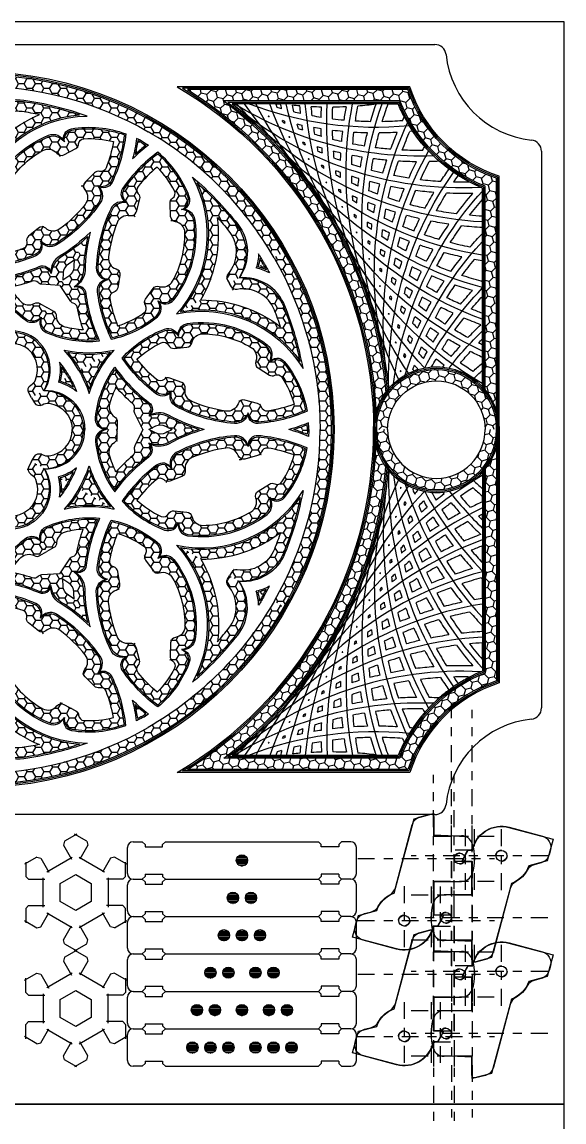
# Model space of a CAD drawing. Header units: inches. Extents: x -248 to 125, y -31 to 166.
# Drawn here: x 107.98 to 113.99, y 43.48 to 55.68 of the extents above; entities that cross this region are included whole.
import ezdxf

# ---------------------------------------------------------------- set-up
doc = ezdxf.new("R2010")
doc.units = ezdxf.units.IN
doc.header["$MEASUREMENT"] = 0
doc.linetypes.add('ACAD_ISO04W100', pattern=[30, 24, -3, 0, -3])
doc.layers.get('Defpoints').update_dxf_attribs({"color": 30})
doc.layers.add('CUT', color=1, linetype='Continuous')
doc.layers.add('ETCH', color=5, linetype='Continuous')
pattern_1 = [(0, (7.61312, -24.82188), (0.09375, 0.05412659), [0.0625, -0.125]), (120, (7.61312, -24.82188), (-0.09375, 0.05412659), [0.0625, -0.125]), (60, (7.61312, -24.82188), (2e-17, 0.10825318), [-0.125, 0.0625])]

# ---------------------------------------------------------------- blocks, each defined once
blk = doc.blocks.new('RoseWindow_Segment2')
h = blk.add_hatch()
h.set_pattern_fill('HONEY', color=256, scale=0.5)
h.paths.add_polyline_path([(0, 3.938, 0.131652), (-1.969, 3.41), (-1.906, 3.302, -0.131652), (0, 3.813)])
h = blk.add_hatch()
h.set_pattern_fill('HONEY', color=5, scale=0.5)
h.set_pattern_definition(pattern_1)
h.paths.add_polyline_path([(0, 3.672, 0.004997), (-0.073, 3.671, -0.037815), (0, 3.608)])
h = blk.add_hatch()
h.set_pattern_fill('HONEY', color=256, scale=0.5)
h.paths.add_polyline_path([(-0.7, 3.493, -0.013776), (-0.506, 3.526, -0.388017), (-0.088, 3.242), (0, 3.242), (0, 3.367, 0.304021), (-0.522, 3.635, 0.043611), (-1.144, 3.489, -0.294741), (0, 2.614), (0, 2.875, 0.166909)])
h = blk.add_hatch()
h.set_pattern_fill('HONEY', color=256, scale=0.5)
h.paths.add_polyline_path([(-1.057, 3.321, 0.127072), (-1.641, 3.27, 0.082841), (-1.49, 2.748, 0.384462), (-1.345, 2.704, 0.310786), (-1.36, 2.522, 0.10182), (-0.879, 2.061, 0.331316), (-0.71, 2.09, 0.361786), (-0.651, 1.942, 0.081475), (-0.132, 1.813, 0.118788), (-0.095, 2.361, 0.356111), (-0.229, 2.458, 0.356111), (-0.166, 2.611, 0.200367), (-0.805, 3.249, 0.326433), (-0.975, 3.191, 0.387869)])
h.paths.add_polyline_path([(-1.14, 3.138), (-0.919, 3.02), (-0.906, 3.044, -0.41857), (-0.735, 3.095, -0.132946), (-0.337, 2.708, -0.445822), (-0.392, 2.531), (-0.398, 2.528), (-0.294, 2.301), (-0.28, 2.307, -0.519094), (-0.191, 2.256, -0.076736), (-0.213, 1.932, -0.051117), (-0.519, 2.007, -0.521796), (-0.546, 2.106), (-0.541, 2.112), (-0.733, 2.272), (-0.755, 2.246, -0.398993), (-0.926, 2.226, -0.06358), (-1.206, 2.498, -0.381687), (-1.197, 2.665), (-1.163, 2.699), (-1.34, 2.876, -0.511364), (-1.438, 2.901, -0.04923), (-1.519, 3.193, -0.077516), (-1.193, 3.226, -0.527973)], flags=16)
h = blk.add_hatch()
h.set_pattern_fill('HONEY', color=256, scale=0.5)
h.paths.add_polyline_path([(-1.79, 3.205, 0.011181), (-1.836, 3.18), (-1.761, 3.05, -0.021815)])
h = blk.add_hatch()
h.set_pattern_fill('HONEY', color=256, scale=0.5)
h.set_pattern_definition(pattern_1)
h.paths.add_polyline_path([(-0.703, 1.794, 0.403243), (-0.827, 1.73, 0.213172), (-0.935, 1.912, -0.052235), (-1.235, 2.139), (-1.085, 1.879, 0.010007), (-1.02, 1.836, -0.240281), (-0.962, 1.739), (-0.957, 1.657), (-0.923, 1.599), (-0.695, 1.614, -0.375257), (-0.619, 1.645, 0.034304), (-0.365, 1.577, -0.047832), (-0.493, 1.42, -0.412719), (-0.669, 1.418), (-0.781, 1.353), (-0.719, 1.245, 0.356111), (-0.555, 1.221, 0.123734), (-0.192, 1.662, -0.073431)])
h = blk.add_hatch()
h.set_pattern_fill('HONEY', color=256, scale=0.5)
h.paths.add_polyline_path([(0, 1.716, -0.089688), (-0.236, 1.307, -0.044754), (0, 1.328)])
h = blk.add_hatch()
h.set_pattern_fill('HONEY', color=256, scale=0.5)
h.paths.add_polyline_path([(0, 1.172, 0.028067), (-0.131, 1.165, -0.072161), (0, 1.072)])
h = blk.add_hatch()
h.set_pattern_fill('HONEY', color=256, scale=0.5)
h.paths.add_polyline_path([(-0.594, 1.028), (-0.531, 0.92, -0.378352), (-0.15, 0.843, -0.163322), (-0.125, 0.768), (-0.125, 0.706), (0, 0.706), (0, 0.868, 0.39948)])
for points in [[(0, 3.688, 0.008295), (-0.122, 3.685, -0.063398), (0, 3.586)], [(0, 3.672, 0.004997), (-0.073, 3.671, -0.037815), (0, 3.608, -0.037815)], [(0, 2.565, 0.321279), (-1.227, 3.477, -0.049192), (-0.524, 3.65, -0.330437), (0, 3.367)], [(0, 2.614, 0.294741), (-1.144, 3.489, -0.043611), (-0.522, 3.635, -0.304021), (0, 3.367)], [(-0.975, 3.191, 0.485345), (-1.054, 3.336, 0.129731), (-1.658, 3.28, 0.084713), (-1.504, 2.741, 0.482815), (-1.345, 2.704)], [(-0.975, 3.191, 0.387869), (-1.057, 3.321, 0.127072), (-1.641, 3.27, 0.082841), (-1.49, 2.748, 0.384462), (-1.345, 2.704, 0.482815)], [(-1.844, 3.193, -0.015837), (-1.777, 3.229, 0.03242), (-1.733, 3.001)], [(-1.836, 3.18, -0.011181), (-1.79, 3.205, 0.021815), (-1.761, 3.05, 0.021815)], [(-0.229, 2.458, 0.44711), (-0.152, 2.617, 0.200367), (-0.799, 3.264, 0.410572), (-0.975, 3.191)], [(-0.229, 2.458, 0.356111), (-0.166, 2.611, 0.200367), (-0.805, 3.249, 0.326433), (-0.975, 3.191, 0.410572)], [(-1.345, 2.704, 0.393664), (-1.373, 2.513, 0.10182), (-0.888, 2.048, 0.41894), (-0.71, 2.09)], [(-1.345, 2.704, 0.310786), (-1.36, 2.522, 0.10182), (-0.879, 2.061, 0.331316), (-0.71, 2.09, 0.41894)], [(-0.71, 2.09, 0.45582), (-0.657, 1.927, 0.083347), (-0.121, 1.797, 0.121441), (-0.079, 2.364, 0.44711), (-0.229, 2.458)], [(-0.71, 2.09, 0.361786), (-0.651, 1.942, 0.081475), (-0.132, 1.813, 0.118788), (-0.095, 2.361, 0.356111), (-0.229, 2.458, 0.44711)], [(-1.264, 2.188, 0.059805), (-0.927, 1.926, -0.285347), (-0.827, 1.73)], [(-1.235, 2.139, 0.052235), (-0.935, 1.912, -0.213172), (-0.827, 1.73)], [(-0.719, 1.245, 0.44711), (-0.546, 1.209, 0.128464), (-0.168, 1.675, -0.076499), (-0.697, 1.808, 0.509774), (-0.827, 1.73)], [(-0.719, 1.245, 0.356111), (-0.555, 1.221, 0.123734), (-0.192, 1.662, -0.073431), (-0.703, 1.794, 0.403243), (-0.827, 1.73, 0.509774)], [(0, 1.312, 0.053489), (-0.278, 1.283, 0.107286), (0, 1.765)], [(0, 1.328, 0.044754), (-0.236, 1.307, 0.089688), (0, 1.716, 0.089688)], [(0, 1.187, 0.039682), (-0.188, 1.173, -0.104136), (0, 1.05)], [(0, 1.172, 0.028067), (-0.131, 1.165, -0.072161), (0, 1.072, -0.072161)]]:
    blk.add_lwpolyline(points, format="xyb")
for centre, radius, start, end in [((0, 0), 3.813, 90, 120), ((-0.384, 0.666), 0.434, 27.6977, 120), ((-0.381, 0.636), 0.446, 31.3057, 118.4086)]:
    blk.add_arc(centre, radius, start, end)
at = {"layer": 'CUT'}
for points in [[(0, 2.875, 0.166909), (-0.7, 3.493, -0.013776), (-0.506, 3.526, -0.355365), (-0.1, 3.283, 0.315695), (-0.042, 3.242), (0, 3.242)], [(-1.085, 1.879, 0.010007), (-1.02, 1.836, -0.240281), (-0.962, 1.739), (-0.957, 1.657)], [(-0.923, 1.599), (-0.723, 1.612, 0.181639), (-0.683, 1.63, -0.285832), (-0.619, 1.645, 0.034304), (-0.365, 1.577, -0.047832), (-0.493, 1.42, -0.337069), (-0.642, 1.398, 0.26348), (-0.704, 1.398), (-0.781, 1.353)], [(0, 0.706), (-0.063, 0.706, -0.412101), (-0.125, 0.769, 0.16147), (-0.15, 0.843, 0.378352), (-0.531, 0.92)]]:
    blk.add_lwpolyline(points, format="xyb", dxfattribs=at)
blk.add_lwpolyline([(-0.316, 2.349), (-0.375, 2.479, -0.327715), (-0.361, 2.551, 0.357523), (-0.337, 2.708, 0.132946), (-0.735, 3.095, 0.364385), (-0.893, 3.064, -0.360185), (-0.971, 3.048), (-1.101, 3.117, -0.257799), (-1.134, 3.168, 0.378291), (-1.193, 3.226, 0.077516), (-1.519, 3.193, 0.04923), (-1.438, 2.901, 0.366846), (-1.367, 2.863, -0.253118), (-1.31, 2.846), (-1.206, 2.742, -0.391925), (-1.203, 2.658, 0.359878), (-1.206, 2.498, 0.06358), (-0.926, 2.226, 0.355692), (-0.768, 2.232, -0.370475), (-0.687, 2.233), (-0.579, 2.144, -0.286021), (-0.558, 2.081, 0.384205), (-0.519, 2.007, 0.051117), (-0.213, 1.932, 0.076736), (-0.191, 2.256, 0.402153), (-0.256, 2.313, -0.305236)], format="xyb", close=True, dxfattribs=at)
blk = doc.blocks.new('Screen_SideRework')
h = blk.add_hatch()
h.set_pattern_fill('HONEY', color=256, scale=0.5, angle=15)
h.set_pattern_definition([(15, (-23.708393, 19.61199), (0.076546554, 0.076546554), [0.0625, -0.125]), (135, (-23.708393, 19.61199), (-0.10456454, 0.02801798), [0.0625, -0.125]), (75, (-23.708393, 19.61199), (-0.02801798, 0.10456454), [-0.125, 0.0625])])
h.paths.add_polyline_path([(2.763, 3.77), (0.317, 3.77, -0.234253), (-0.666, 2.787), (-0.666, 0.206, -0.095804), (-0.541, 0.44), (-0.541, 2.7, 0.206138), (0.404, 3.645), (2.36, 3.645, 0.211645), (0.56, 0.416, -0.089906), (0.67, 0.192, -0.247846)])
h = blk.add_hatch()
h.set_pattern_fill('HONEY', color=256, scale=0.5, angle=15)
h.paths.add_polyline_path([(0.541, 0), (0.666, 0, 1), (-0.666, 0), (-0.541, 0, -1)])
for points in [[(-0.697, 0), (-0.697, 2.81, 0.241965), (0.294, 3.801), (2.875, 3.801, 0.266175), (0.697, 0, 1)], [(-0.682, 0), (-0.682, 2.798, 0.238072), (0.305, 3.786), (2.819, 3.786, 0.262732), (0.682, 0, 1)], [(-0.666, 0), (-0.666, 2.787, 0.234253), (0.317, 3.77), (2.763, 3.77, 0.259389), (0.666, 0, 1)]]:
    blk.add_lwpolyline(points, format="xyb", close=True)
for points in [[(-0.541, 0.389), (-0.541, 2.7, 0.206138), (0.404, 3.645), (2.36, 3.645, 0.214434), (0.556, 0.367, 0.214434)], [(-0.526, 0.409), (-0.526, 2.689, 0.202897), (0.414, 3.629), (2.313, 3.629, 0.21069), (0.542, 0.387, 0.21069)], [(-0.51, 0.429), (-0.51, 2.679, 0.199711), (0.425, 3.614), (2.268, 3.614, 0.207093), (0.528, 0.406, 0.207093)]]:
    blk.add_lwpolyline(points, format="xyb")
at = {"layer": 'CUT'}
blk.add_arc((0, 0), 0.541, 0, 180, dxfattribs=at)
blk = doc.blocks.new('Rework_Cutouts')
for p, q in [((0.535, 3.614), (0.425, 3.614)), ((1.782, 3.614), (1.736, 3.614)), ((-0.51, 2.55), (-0.51, 2.366)), ((-0.51, 2.24), (-0.51, 2.175)), ((-0.51, 1.872), (-0.51, 1.657)), ((-0.51, 1.477), (-0.51, 1.29)), ((-0.51, 1.005), (-0.51, 0.939)), ((-0.51, 0.801), (-0.51, 0.737))]:
    blk.add_line(p, q)
for centre, radius, start, end in [((-1.166, 4.27), 1.721, 332.2157, 337.588), ((-3.111, 2.302), 3.875, 16.6951, 19.7912), ((-3.111, 2.302), 4, 16.1561, 19.0502), ((1.179, 7.575), 4, 262.6889, 265.583), ((-2.935, 2.857), 3.875, 8.3694, 10.8543), ((1.179, 7.575), 4, 267.4293, 269.5842), ((-2.935, 2.857), 4, 8.2419, 10.3968), ((-2.721, 3.399), 3.875, 0.6737, 2.6035), ((1.179, 7.575), 4, 271.3759, 273.0066), ((-2.721, 3.399), 4, 0.9065, 2.5371), ((-2.471, 3.925), 3.875, 353.397, 354.8972), ((-2.471, 3.925), 4, 353.9809, 355.1812), ((1.179, 7.575), 4, 274.8188, 276.0191), ((-2.186, 4.433), 3.875, 346.417, 347.5428), ((-2.186, 4.433), 4, 347.3733, 348.1729), ((0.671, 7.289), 3.875, 285.6711, 286.4324), ((1.179, 7.575), 4, 277.914, 278.0053), ((-1.866, 4.92), 3.875, 339.6545, 340.303), ((-3.249, 1.736), 4, 24.9884, 25.6568), ((0.671, 7.289), 3.875, 265.6407, 268.9571), ((0.671, 7.289), 3.875, 270.8848, 273.3697), ((0.671, 7.289), 3.875, 275.2226, 277.1524), ((0.671, 7.289), 3.875, 279.0158, 280.516), ((0.671, 7.289), 3.875, 282.4572, 283.583), ((-2.186, 4.433), 4, 344.9505, 345.3296), ((0.671, 7.289), 4, 284.6704, 285.0495), ((-1.866, 4.92), 3.875, 336.9673, 337.3327), ((-1.514, 5.384), 3.875, 330.3718, 330.4882), ((0.671, 7.289), 4, 287.2065, 287.326), ((0.184, 6.97), 3.875, 295.5987, 295.7152), ((-1.866, 4.92), 4, 338.7609, 338.8805), ((-1.166, 4.27), 1.721, 318.8546, 326.108), ((0.671, 7.289), 4, 264.1383, 264.5768), ((-3.249, 1.736), 3.875, 20.6081, 23.9245), ((0.671, 7.289), 4, 266.6019, 269.496), ((-3.249, 1.736), 4, 20.0692, 22.9633), ((0.671, 7.289), 4, 271.3424, 273.4972), ((-2.935, 2.857), 3.875, 4.5867, 6.5165), ((0.671, 7.289), 4, 275.289, 276.9196), ((-2.935, 2.857), 4, 4.8195, 6.4501), ((-2.721, 3.399), 3.875, 357.3101, 358.8103), ((-2.721, 3.399), 4, 357.894, 359.0942), ((0.671, 7.289), 4, 278.7319, 279.9321), ((-2.471, 3.925), 3.875, 350.3301, 351.4558), ((-2.471, 3.925), 4, 351.2863, 352.086), ((0.184, 6.97), 3.875, 289.5841, 290.3455), ((0.671, 7.289), 4, 281.8271, 282.6267), ((-2.186, 4.433), 3.875, 343.5676, 344.3289), ((0.184, 6.97), 3.875, 292.6673, 293.0327), ((-3.111, 2.302), 3.875, 12.2824, 14.7673), ((-3.111, 2.302), 4, 12.1549, 14.3098), ((0.184, 6.97), 3.875, 282.9289, 284.429), ((0.184, 6.97), 3.875, 286.3703, 287.496), ((-2.471, 3.925), 4, 348.8635, 349.2427), ((0.184, 6.97), 4, 288.5834, 288.9625), ((-2.186, 4.433), 3.875, 340.8803, 341.2457), ((-1.866, 4.92), 3.875, 334.2848, 334.4013), ((0.184, 6.97), 4, 291.1195, 291.2391), ((-0.28, 6.618), 3.875, 299.5118, 299.6282), ((-2.186, 4.433), 4, 342.674, 342.7935), ((-3.348, 1.162), 4, 28.9015, 29.6004), ((0.184, 6.97), 3.875, 269.5538, 272.8701), ((0.184, 6.97), 3.875, 274.7979, 277.2828), ((0.184, 6.97), 3.875, 279.1356, 281.0655), ((0.184, 6.97), 4, 282.6449, 283.8451), ((-2.935, 2.857), 4, 1.807, 3.0073), ((-2.721, 3.399), 3.875, 354.2431, 355.3689), ((-2.721, 3.399), 4, 355.1994, 355.999), ((-0.28, 6.618), 3.875, 293.4972, 294.2585), ((0.184, 6.97), 4, 285.7401, 286.5398), ((-2.471, 3.925), 3.875, 347.4806, 348.2419), ((-0.28, 6.618), 3.875, 296.5804, 296.9458), ((-1.166, 4.27), 1.721, 306.6219, 311.2346), ((0.184, 6.97), 4, 266.9096, 268.4898), ((-3.348, 1.162), 3.875, 24.5212, 27.8375), ((0.184, 6.97), 4, 270.515, 273.4091), ((-3.348, 1.162), 4, 23.9822, 26.8763), ((-3.249, 1.736), 3.875, 16.1955, 18.6804), ((0.184, 6.97), 4, 275.2554, 277.4103), ((-3.249, 1.736), 4, 16.068, 18.2229), ((-3.111, 2.302), 3.875, 8.4998, 10.4296), ((0.184, 6.97), 4, 279.202, 280.8327), ((-3.111, 2.302), 4, 8.7326, 10.3632), ((-0.28, 6.618), 3.875, 286.8419, 288.3421), ((-2.935, 2.857), 3.875, 1.2231, 2.7233), ((-0.28, 6.618), 3.875, 290.2833, 291.409), ((-0.28, 6.618), 4, 292.4965, 292.8756), ((-2.471, 3.925), 3.875, 344.7934, 345.1588), ((-2.186, 4.433), 3.875, 338.1979, 338.3143), ((-0.28, 6.618), 4, 295.0326, 295.1521), ((-0.719, 6.235), 3.875, 303.4248, 303.5413), ((-2.471, 3.925), 4, 346.587, 346.7066), ((-1.166, 4.27), 1.721, 297.5433, 302.4598), ((-3.408, 0.582), 3.875, 33.9062, 35.2325), ((-3.408, 0.582), 4, 32.8145, 35.2109), ((-0.28, 6.618), 3.875, 278.7109, 281.1958), ((-0.28, 6.618), 3.875, 283.0487, 284.9785), ((-0.28, 6.618), 4, 286.5579, 287.7582), ((-2.935, 2.857), 3.875, 358.1562, 359.2819), ((-0.28, 6.618), 4, 289.6531, 290.4528), ((-2.935, 2.857), 4, 359.1124, 359.9121), ((-0.719, 6.235), 3.875, 297.4102, 298.1716), ((-2.721, 3.399), 3.875, 351.3936, 352.155), ((-2.721, 3.399), 4, 352.7766, 353.1557), ((-0.719, 6.235), 3.875, 300.4934, 300.8588), ((-0.28, 6.618), 3.875, 268.6678, 271.3112), ((-0.28, 6.618), 3.875, 273.4668, 276.7832), ((-0.28, 6.618), 4, 279.1685, 281.3233), ((-3.249, 1.736), 3.875, 12.4128, 14.3426), ((-0.28, 6.618), 4, 283.1151, 284.7457), ((-3.249, 1.736), 4, 12.6456, 14.2762), ((-3.111, 2.302), 3.875, 5.1362, 6.6363), ((-3.111, 2.302), 4, 5.7201, 6.9203), ((-0.719, 6.235), 3.875, 294.1963, 295.3221), ((-2.471, 3.925), 3.875, 342.1109, 342.2274), ((-0.719, 6.235), 4, 298.9456, 299.0652), ((-1.131, 5.823), 3.875, 307.3378, 307.4543), ((-2.721, 3.399), 4, 350.5001, 350.6196), ((-0.28, 6.618), 4, 268.216, 272.4029), ((-3.428, 0), 4, 36.7276, 40.9145), ((-3.408, 0.582), 3.875, 28.4342, 31.7506), ((-0.28, 6.618), 4, 274.428, 277.3221), ((-3.408, 0.582), 4, 27.8953, 30.7894), ((-3.348, 1.162), 3.875, 20.1085, 22.5934), ((-3.348, 1.162), 4, 19.981, 22.1359), ((-0.719, 6.235), 3.875, 286.9617, 288.8916), ((-0.719, 6.235), 3.875, 290.755, 292.2551), ((-0.719, 6.235), 4, 293.5662, 294.3659), ((-3.111, 2.302), 4, 3.0254, 3.8251), ((-2.935, 2.857), 3.875, 355.3067, 356.068), ((-2.935, 2.857), 4, 356.6896, 357.0688), ((-1.131, 5.823), 3.875, 304.4064, 304.7719), ((-0.719, 6.235), 4, 296.4095, 296.7886), ((-2.721, 3.399), 3.875, 348.7064, 349.0718), ((-3.428, 0), 3.875, 37.8192, 41.1575), ((-0.719, 6.235), 3.875, 282.624, 285.1089), ((-0.719, 6.235), 4, 287.0281, 288.6587), ((-3.249, 1.736), 3.875, 9.0492, 10.5494), ((-0.719, 6.235), 4, 290.471, 291.6712), ((-3.249, 1.736), 4, 9.6331, 10.8334), ((-1.131, 5.823), 3.875, 298.1094, 299.2351), ((-3.111, 2.302), 3.875, 2.0692, 3.195), ((-1.131, 5.823), 3.875, 301.3233, 302.0846), ((-2.721, 3.399), 3.875, 346.024, 346.1404), ((-1.131, 5.823), 4, 302.8586, 302.9782), ((-1.514, 5.384), 3.875, 311.2509, 311.3673), ((-2.935, 2.857), 4, 354.4131, 354.5327), ((-0.719, 6.235), 3.875, 273.0959, 275.2243), ((-0.719, 6.235), 3.875, 277.3799, 280.6962), ((-0.719, 6.235), 4, 283.0815, 285.2364), ((-3.408, 0.582), 4, 23.8941, 26.0489), ((-3.348, 1.162), 3.875, 16.3258, 18.2557), ((-3.348, 1.162), 4, 16.5587, 18.1893), ((-1.131, 5.823), 3.875, 294.668, 296.1682), ((-1.131, 5.823), 4, 300.3225, 300.7017), ((-3.111, 2.302), 4, 0.6027, 0.9818), ((-1.514, 5.384), 3.875, 308.3195, 308.6849), ((-2.935, 2.857), 3.875, 352.6194, 352.9849), ((-0.719, 6.235), 4, 272.9991, 276.3159), ((-3.428, 0), 3.875, 32.3473, 35.6636), ((-0.719, 6.235), 4, 278.3411, 281.2352), ((-3.428, 0), 4, 31.8083, 34.7024), ((-3.408, 0.582), 3.875, 24.0216, 26.5065), ((-1.131, 5.823), 3.875, 290.8748, 292.8046), ((-1.131, 5.823), 4, 294.384, 295.5843), ((-3.249, 1.736), 3.875, 5.9823, 7.108), ((-1.131, 5.823), 4, 297.4792, 298.2789), ((-3.249, 1.736), 4, 6.9385, 7.7382), ((-1.514, 5.384), 3.875, 305.2363, 305.9977), ((-3.111, 2.302), 3.875, 359.2197, 359.9811), ((-3.408, -0.582), 4, 40.6406, 43.5808), ((-1.131, 5.823), 3.875, 286.537, 289.0219), ((-1.131, 5.823), 4, 290.9412, 292.5718), ((-3.408, 0.582), 4, 20.4717, 22.1023), ((-3.348, 1.162), 3.875, 12.9623, 14.4624), ((-3.348, 1.162), 4, 13.5462, 14.7464), ((-1.514, 5.384), 3.875, 302.0224, 303.1482), ((-1.514, 5.384), 4, 304.2356, 304.6147), ((-3.249, 1.736), 4, 4.5157, 4.8949), ((-3.111, 2.302), 3.875, 356.5325, 356.8979), ((-2.935, 2.857), 3.875, 349.937, 350.0535), ((-1.514, 5.384), 4, 306.7717, 306.8912), ((-1.866, 4.92), 3.875, 315.1639, 315.2804), ((-3.111, 2.302), 4, 358.3261, 358.4457), ((-1.131, 5.823), 3.875, 281.2929, 284.6093), ((-1.131, 5.823), 4, 282.2541, 285.1482), ((-3.428, 0), 3.875, 27.9346, 30.4195), ((-1.131, 5.823), 4, 286.9945, 289.1494), ((-3.428, 0), 4, 27.8071, 29.962), ((-3.408, 0.582), 3.875, 20.2389, 22.1687), ((-1.514, 5.384), 3.875, 298.581, 300.0812), ((-1.514, 5.384), 4, 301.3923, 302.1919), ((-3.348, 1.162), 4, 10.8515, 11.6512), ((-3.249, 1.736), 3.875, 3.1328, 3.8941), ((-1.866, 4.92), 3.875, 312.2325, 312.5979), ((-1.131, 5.823), 4, 278.9341, 280.229), ((-3.408, -0.582), 3.875, 36.2603, 39.5766), ((-3.408, -0.582), 4, 35.7214, 38.6154), ((-1.514, 5.384), 3.875, 294.7878, 296.7176), ((-1.514, 5.384), 4, 298.2971, 299.4973), ((-3.408, 0.582), 4, 17.4592, 18.6594), ((-3.348, 1.162), 3.875, 9.8953, 11.021), ((-1.866, 4.92), 3.875, 309.1494, 309.9107), ((-2.186, 4.433), 3.875, 319.077, 319.1934), ((-3.111, 2.302), 3.875, 353.8501, 353.9665), ((-1.866, 4.92), 4, 310.6847, 310.8043), ((-3.249, 1.736), 4, 2.2392, 2.3587), ((-1.514, 5.384), 3.875, 285.206, 288.5223), ((-1.514, 5.384), 3.875, 290.4501, 292.935), ((-1.514, 5.384), 4, 294.8542, 296.4848), ((-3.428, 0), 4, 24.3847, 26.0154), ((-3.408, 0.582), 3.875, 16.8753, 18.3755), ((-1.866, 4.92), 3.875, 305.9355, 307.0612), ((-1.866, 4.92), 4, 308.1486, 308.5278), ((-3.348, 1.162), 4, 8.4288, 8.8079), ((-2.186, 4.433), 3.875, 316.1456, 316.511), ((-3.249, 1.736), 3.875, 0.4455, 0.811), ((-3.348, -1.162), 4, 44.5537, 44.8049), ((-1.514, 5.384), 4, 286.1672, 289.0612), ((-3.408, -0.582), 3.875, 31.8477, 34.3326), ((-1.514, 5.384), 4, 290.9076, 293.0625), ((-3.408, -0.582), 4, 31.7202, 33.875), ((-3.428, 0), 3.875, 24.1519, 26.0817), ((-1.866, 4.92), 3.875, 302.4941, 303.9943), ((-1.866, 4.92), 4, 305.3053, 306.105), ((-3.408, 0.582), 4, 14.7646, 15.5642), ((-2.186, 4.433), 3.875, 313.0624, 313.8237), ((-3.348, 1.162), 3.875, 7.0458, 7.8072), ((-2.471, 3.925), 3.875, 322.99, 323.1065), ((-3.249, 1.736), 3.875, 357.7631, 357.8795), ((-2.186, 4.433), 4, 314.5978, 314.7173), ((-3.348, 1.162), 4, 6.1522, 6.2718), ((-3.348, -1.162), 3.875, 40.1733, 42.9123), ((-3.348, -1.162), 4, 39.6344, 42.5285), ((-1.866, 4.92), 3.875, 298.7009, 300.6307), ((-1.866, 4.92), 4, 298.7673, 300.3979), ((-3.428, 0), 3.875, 20.7884, 22.2885), ((-1.866, 4.92), 4, 302.2101, 303.4104), ((-3.428, 0), 4, 21.3723, 22.5725), ((-2.186, 4.433), 3.875, 309.8485, 310.9743), ((-3.408, 0.582), 3.875, 13.8084, 14.9341), ((-2.186, 4.433), 4, 312.0617, 312.4408), ((-3.348, 1.162), 3.875, 4.3586, 4.724), ((-1.866, 4.92), 3.875, 294.3631, 296.848), ((-1.866, 4.92), 4, 294.8206, 296.9755), ((-3.408, -0.582), 3.875, 28.065, 29.9948), ((-3.408, -0.582), 4, 28.2978, 29.9284), ((-2.186, 4.433), 3.875, 306.4071, 307.9073), ((-2.186, 4.433), 4, 309.2184, 310.018), ((-3.408, 0.582), 3.875, 10.9589, 11.7202), ((-3.408, 0.582), 4, 12.3418, 12.7209), ((-2.471, 3.925), 3.875, 320.0586, 320.424), ((-1.866, 4.92), 3.875, 290.4838, 292.4353), ((-1.866, 4.92), 4, 290.0802, 292.9743), ((-3.348, -1.162), 3.875, 35.7607, 38.2456), ((-3.348, -1.162), 4, 35.6332, 37.7881), ((-2.186, 4.433), 3.875, 302.6139, 304.5437), ((-2.186, 4.433), 4, 306.1232, 307.3234), ((-3.428, 0), 3.875, 17.7214, 18.8471), ((-3.428, 0), 4, 18.6776, 19.4773), ((-2.471, 3.925), 3.875, 316.9754, 317.7368), ((-2.721, 3.399), 3.875, 326.9031, 327.0195), ((-3.348, 1.162), 3.875, 1.6761, 1.7926), ((-2.471, 3.925), 4, 318.5108, 318.6304), ((-3.408, 0.582), 4, 10.0653, 10.1848), ((-3.249, -1.736), 4, 43.5474, 46.4415), ((-2.186, 4.433), 3.875, 298.2761, 300.761), ((-2.186, 4.433), 4, 302.6803, 304.3109), ((-3.408, -0.582), 3.875, 24.7014, 26.2016), ((-3.408, -0.582), 4, 25.2853, 26.4855), ((-2.471, 3.925), 3.875, 313.7616, 314.8873), ((-2.471, 3.925), 4, 315.9747, 316.3539), ((-3.428, 0), 4, 16.2548, 16.634), ((-2.721, 3.399), 3.875, 323.9717, 324.3371), ((-3.408, 0.582), 3.875, 8.2716, 8.637), ((-3.249, -1.736), 3.875, 44.0864, 45.0204), ((-2.186, 4.433), 4, 298.7337, 300.8885), ((-3.348, -1.162), 3.875, 31.978, 33.9078), ((-3.348, -1.162), 4, 32.2108, 33.8414), ((-2.471, 3.925), 3.875, 310.3202, 311.8203), ((-2.471, 3.925), 4, 313.1314, 313.9311), ((-3.408, -0.582), 4, 22.5907, 23.3903), ((-2.721, 3.399), 3.875, 320.8885, 321.6498), ((-3.428, 0), 3.875, 14.8719, 15.6333), ((-2.186, 4.433), 3.875, 295.6194, 296.3484), ((-2.186, 4.433), 4, 294.7638, 296.8873), ((-3.249, -1.736), 3.875, 39.6737, 42.1586), ((-3.249, -1.736), 4, 39.5462, 41.7011), ((-2.471, 3.925), 3.875, 306.527, 308.4568), ((-2.471, 3.925), 4, 310.0362, 311.2364), ((-3.348, -1.162), 4, 29.1983, 30.3986), ((-3.408, -0.582), 3.875, 21.6344, 22.7602), ((-2.935, 2.857), 3.875, 330.8161, 330.9326), ((-3.408, 0.582), 3.875, 5.5892, 5.7056), ((-2.721, 3.399), 4, 322.4239, 322.5434), ((-3.428, 0), 4, 13.9783, 14.0979), ((-3.111, -2.302), 4, 47.4605, 49.4369), ((-2.471, 3.925), 3.875, 302.1892, 304.6741), ((-2.471, 3.925), 4, 306.5933, 308.224), ((-3.348, -1.162), 3.875, 28.6376, 30.1146), ((-2.721, 3.399), 3.875, 317.6746, 318.8003), ((-2.721, 3.399), 4, 319.8878, 320.2669), ((-3.408, -0.582), 4, 20.1679, 20.547), ((-2.935, 2.857), 3.875, 327.8847, 328.2501), ((-3.428, 0), 3.875, 12.1847, 12.5501), ((-3.249, -1.736), 4, 37.4011, 37.7545), ((0, 0), 0.697, 85.6481, 95.8795), ((-2.721, 3.399), 4, 317.0444, 317.8441), ((-3.348, -1.162), 4, 27.1718, 27.3034), ((0, 0), 0.697, 68.9261, 72.4326), ((-3.408, -0.582), 3.875, 18.785, 19.5463), ((-2.935, 2.857), 3.875, 325.2976, 325.5629), ((-3.111, 2.302), 3.875, 334.7291, 334.8456), ((-3.428, 0), 3.875, 9.5022, 9.6187), ((-2.935, 2.857), 4, 326.3369, 326.4565), ((-3.408, -0.582), 4, 17.8914, 18.0109)]:
    blk.add_arc(centre, radius, start, end)
blk = doc.blocks.new('Rework_Etch')
for centre, start, end in [((-0.719, 6.235), 273.0468, 318.2639), ((-1.131, 5.823), 279.0771, 325.869), ((-1.514, 5.384), 284.7732, 333.2833), ((-1.866, 4.92), 290.1444, 340.6282), ((-2.186, 4.433), 295.1841, 347.9956), ((-2.471, 3.925), 299.8702, 355.4672), ((-0.28, 6.618), 266.9071, 310.2768), ((0.184, 6.97), 267.8012, 301.5347), ((-2.721, 3.399), 316.4298, 3.1285), ((0.671, 7.289), 264.5999, 291.0186), ((-2.935, 2.857), 325.4745, 11.0815), ((-3.111, 2.302), 333.7081, 19.4642), ((-3.249, 1.736), 348.2609, 25.0107), ((-3.348, 1.162), 352.1739, 29.3019), ((-3.408, 0.582), 358.1623, 35.205), ((-3.428, 0), 7.4263, 42.1874), ((-3.408, -0.582), 17.5531, 42.6166), ((-3.348, -1.162), 27.9758, 43.8818), ((-3.249, -1.736), 37.8979, 45.9222), ((-3.111, -2.302), 46.6981, 48.6539)]:
    blk.add_arc(centre, 3.938, start, end)
blk = doc.blocks.new('HingeTop')
at = {"layer": 'CUT', "ltscale": 0.007812}
for p, q in [((-0.242, 0.263), (-0.005, 0.253)), ((-0.015, 0.253), (0.067, 0.253)), ((-0.242, -0.253), (-0.005, -0.253)), ((-0.015, -0.253), (0.067, -0.253))]:
    blk.add_line(p, q, dxfattribs=at)
at = {"layer": 'CUT'}
blk.add_lwpolyline([(-0.242, -0.25), (-0.242, -0.622), (-0.179, -0.622, -0.57735), (-0.152, -0.669), (-0.191, -0.737, -0.267949), (-0.218, -0.753), (-0.224, -0.753, 0.336424), (-0.254, -0.776, -0.411031), (-0.655, -1.004), (-1.025, -0.905, -0.414214), (-1.114, -0.752), (-1.099, -0.698, -0.267949), (-1.011, -0.61), (-0.934, -0.589, 0.203798), (-0.857, -0.529, -0.141217), (-0.729, -0.4, 0.203798), (-0.668, -0.323), (-0.481, 0.375, -0.267949), (-0.393, 0.464), (-0.281, 0.493, -0.493145), (-0.242, 0.463), (-0.242, 0.263)], format="xyb", dxfattribs=at)
at = {"layer": 'CUT', "ltscale": 0.003906}
for centre in [(0.047, 0), (-0.57, -0.688)]:
    blk.add_circle(centre, 0.0595, dxfattribs=at)
at = {"layer": 'CUT', "ltscale": 0.007812}
for centre, radius, start, end in [((0.067, 0.128), 0.125, 18.3655, 90), ((-0.318, 0), 0.531, 341.6345, 18.3655), ((0.067, -0.128), 0.125, 270, 341.6345)]:
    blk.add_arc(centre, radius, start, end, dxfattribs=at)
at = {"layer": 'Defpoints', "linetype": 'ACAD_ISO04W100', "ltscale": 0.007812}
for p, q in [((-0.245, -0.625), (-0.245, 0.93)), ((-0.015, -0.625), (-0.015, 0.93)), ((-0.245, 0.25), (0.433, 0.25)), ((0.11, -0.348), (0.11, 0.348)), ((0.21, -0.348), (0.21, 0.348)), ((-1.085, 0), (0.433, 0)), ((-0.57, -0.307), (-0.57, -1.068)), ((-0.245, -0.25), (0.433, -0.25)), ((-1.085, -0.688), (0.433, -0.688)), ((-0.245, -0.625), (-0.015, -0.625)), ((-0.245, -0.75), (-0.245, -2.305)), ((-0.245, -0.75), (-0.015, -0.75)), ((-0.015, -0.75), (-0.015, -2.305))]:
    blk.add_line(p, q, dxfattribs=at)
at = {"layer": 'Defpoints'}
blk.add_lwpolyline([(-0.245, -0.25), (-0.245, -0.625), (-0.13, -0.625), (-0.202, -0.75), (-0.251, -0.75, -0.434359), (-0.654, -1.001), (-1.143, -0.871), (-1.078, -0.631), (-0.875, -0.577, -0.222019), (-0.681, -0.382), (-0.46, 0.442), (-0.245, 0.5), (-0.245, 0.25)], format="xyb", dxfattribs=at)
at = {"layer": 'Defpoints', "linetype": 'ACAD_ISO04W100', "ltscale": 0.003906}
for centre in [(0.047, 0), (-0.57, -0.688)]:
    blk.add_circle(centre, 0.0625, dxfattribs=at)

msp = doc.modelspace()

# ---------------------------------------------------------------- hatches: boundary and pattern name
at = {"layer": 'ETCH'}
h = msp.add_hatch(dxfattribs=at)
h.set_pattern_fill('ANSI31', color=256, scale=0.125, angle=315)
h.set_pattern_definition([(0, (105.534583, 46.37906), (4e-18, 0.015625), [])])
h.paths.add_polyline_path([(110.35426, 46.37906, 1), (110.47926, 46.37906, 1)])
h = msp.add_hatch(dxfattribs=at)
h.set_pattern_fill('ANSI31', color=256, scale=0.125, angle=315)
h.set_pattern_definition([(0, (105.634583, 45.964227), (4e-18, 0.015625), [])])
h.paths.add_polyline_path([(110.37926, 45.96423, -1), (110.25426, 45.96423, -1)])
h = msp.add_hatch(dxfattribs=at)
h.set_pattern_fill('ANSI31', color=256, scale=0.125, angle=315)
h.set_pattern_definition([(0, (105.434583, 45.964227), (4e-18, 0.015625), [])])
h.paths.add_polyline_path([(110.57926, 45.96423, -1), (110.45426, 45.96423, -1)])
h = msp.add_hatch(dxfattribs=at)
h.set_pattern_fill('ANSI31', color=256, scale=0.125, angle=315)
h.set_pattern_definition([(0, (105.734583, 45.549393), (4e-18, 0.015625), [])])
h.paths.add_polyline_path([(110.27926, 45.54939, -1), (110.15426, 45.54939, -1)])
h = msp.add_hatch(dxfattribs=at)
h.set_pattern_fill('ANSI31', color=256, scale=0.125, angle=315)
h.set_pattern_definition([(0, (105.534583, 45.549393), (4e-18, 0.015625), [])])
h.paths.add_polyline_path([(110.47926, 45.54939, -1), (110.35426, 45.54939, -1)])
h = msp.add_hatch(dxfattribs=at)
h.set_pattern_fill('ANSI31', color=256, scale=0.125, angle=315)
h.set_pattern_definition([(0, (105.334583, 45.549393), (4e-18, 0.015625), [])])
h.paths.add_polyline_path([(110.67926, 45.54939, -1), (110.55426, 45.54939, -1)])
h = msp.add_hatch(dxfattribs=at)
h.set_pattern_fill('ANSI31', color=256, scale=0.125, angle=315)
h.set_pattern_definition([(0, (105.884583, 45.13456), (4e-18, 0.015625), [])])
h.paths.add_polyline_path([(110.12926, 45.13456, -1), (110.00426, 45.13456, -1)])
h = msp.add_hatch(dxfattribs=at)
h.set_pattern_fill('ANSI31', color=256, scale=0.125, angle=315)
h.set_pattern_definition([(0, (105.684583, 45.13456), (4e-18, 0.015625), [])])
h.paths.add_polyline_path([(110.32926, 45.13456, -1), (110.20426, 45.13456, -1)])
h = msp.add_hatch(dxfattribs=at)
h.set_pattern_fill('ANSI31', color=256, scale=0.125, angle=315)
h.set_pattern_definition([(0, (105.384583, 45.13456), (4e-18, 0.015625), [])])
h.paths.add_polyline_path([(110.62926, 45.13456, -1), (110.50426, 45.13456, -1)])
h = msp.add_hatch(dxfattribs=at)
h.set_pattern_fill('ANSI31', color=256, scale=0.125, angle=315)
h.set_pattern_definition([(0, (105.184583, 45.13456), (4e-18, 0.015625), [])])
h.paths.add_polyline_path([(110.82926, 45.13456, -1), (110.70426, 45.13456, -1)])
h = msp.add_hatch(dxfattribs=at)
h.set_pattern_fill('ANSI31', color=256, scale=0.125, angle=315)
h.set_pattern_definition([(0, (106.034583, 44.719727), (4e-18, 0.015625), [])])
h.paths.add_polyline_path([(109.97926, 44.71973, -1), (109.85426, 44.71973, -1)])
h = msp.add_hatch(dxfattribs=at)
h.set_pattern_fill('ANSI31', color=256, scale=0.125, angle=315)
h.set_pattern_definition([(0, (105.834583, 44.719727), (4e-18, 0.015625), [])])
h.paths.add_polyline_path([(110.17926, 44.71973, -1), (110.05426, 44.71973, -1)])
h = msp.add_hatch(dxfattribs=at)
h.set_pattern_fill('ANSI31', color=256, scale=0.125, angle=315)
h.set_pattern_definition([(0, (105.534583, 44.719727), (4e-18, 0.015625), [])])
h.paths.add_polyline_path([(110.47926, 44.71973, -1), (110.35426, 44.71973, -1)])
h = msp.add_hatch(dxfattribs=at)
h.set_pattern_fill('ANSI31', color=256, scale=0.125, angle=315)
h.set_pattern_definition([(0, (105.234583, 44.719727), (4e-18, 0.015625), [])])
h.paths.add_polyline_path([(110.77926, 44.71973, -1), (110.65426, 44.71973, -1)])
h = msp.add_hatch(dxfattribs=at)
h.set_pattern_fill('ANSI31', color=256, scale=0.125, angle=315)
h.set_pattern_definition([(0, (105.034583, 44.719727), (4e-18, 0.015625), [])])
h.paths.add_polyline_path([(110.97926, 44.71973, -1), (110.85426, 44.71973, -1)])
h = msp.add_hatch(dxfattribs=at)
h.set_pattern_fill('ANSI31', color=256, scale=0.125, angle=315)
h.set_pattern_definition([(0, (106.084583, 44.304893), (4e-18, 0.015625), [])])
h.paths.add_polyline_path([(109.92926, 44.30489, -1), (109.80426, 44.30489, -1)])
h = msp.add_hatch(dxfattribs=at)
h.set_pattern_fill('ANSI31', color=256, scale=0.125, angle=315)
h.set_pattern_definition([(0, (105.884583, 44.304893), (4e-18, 0.015625), [])])
h.paths.add_polyline_path([(110.12926, 44.30489, -1), (110.00426, 44.30489, -1)])
h = msp.add_hatch(dxfattribs=at)
h.set_pattern_fill('ANSI31', color=256, scale=0.125, angle=315)
h.set_pattern_definition([(0, (105.684583, 44.304893), (4e-18, 0.015625), [])])
h.paths.add_polyline_path([(110.32926, 44.30489, -1), (110.20426, 44.30489, -1)])
h = msp.add_hatch(dxfattribs=at)
h.set_pattern_fill('ANSI31', color=256, scale=0.125, angle=315)
h.set_pattern_definition([(0, (105.384583, 44.304893), (4e-18, 0.015625), [])])
h.paths.add_polyline_path([(110.62926, 44.30489, -1), (110.50426, 44.30489, -1)])
h = msp.add_hatch(dxfattribs=at)
h.set_pattern_fill('ANSI31', color=256, scale=0.125, angle=315)
h.set_pattern_definition([(0, (105.184583, 44.304893), (4e-18, 0.015625), [])])
h.paths.add_polyline_path([(110.82926, 44.30489, -1), (110.70426, 44.30489, -1)])
h = msp.add_hatch(dxfattribs=at)
h.set_pattern_fill('ANSI31', color=256, scale=0.125, angle=315)
h.set_pattern_definition([(0, (104.984583, 44.304893), (4e-18, 0.015625), [])])
h.paths.add_polyline_path([(111.02926, 44.30489, -1), (110.90426, 44.30489, -1)])

# ---------------------------------------------------------------- linework, layer by layer
at = {"layer": 'CUT'}
for p, q in [((102.38409, 55.42704), (112.55726, 55.42704)), ((113.74067, 54.24362), (113.74067, 48.07045)), ((112.55726, 46.88704), (102.38409, 46.88704)), ((108.58527, 46.67186), (108.44822, 46.59274)), ((108.69525, 46.59274), (108.55821, 46.67186)), ((108.44822, 46.59274), (108.43678, 46.55005)), ((108.43678, 46.55005), (108.52647, 46.39471)), ((108.70669, 46.55005), (108.61701, 46.39471)), ((108.69525, 46.59274), (108.70669, 46.55005)), ((109.14676, 46.23414), (109.14676, 46.52398)), ((109.20926, 46.58648), (109.31051, 46.58648)), ((109.34176, 46.55523), (109.31051, 46.58648)), ((109.34176, 46.55523), (109.34176, 46.53019)), ((109.34176, 46.53019), (109.53676, 46.53019)), ((109.53676, 46.55523), (109.56801, 46.58648)), ((109.53676, 46.53019), (109.53676, 46.55523)), ((109.56801, 46.58648), (111.26551, 46.58648)), ((111.29676, 46.55523), (111.26551, 46.58648)), ((111.29676, 46.53019), (111.29676, 46.55523)), ((111.49176, 46.53019), (111.29676, 46.53019)), ((111.49176, 46.55523), (111.52301, 46.58648)), ((111.49176, 46.55523), (111.49176, 46.53019)), ((111.62426, 46.58648), (111.52301, 46.58648)), ((111.68676, 46.23414), (111.68676, 46.52398)), ((108.141, 46.41536), (108.00395, 46.33624)), ((108.01748, 46.35968), (108.01748, 46.20143)), ((108.141, 46.41536), (108.18369, 46.40392)), ((108.18369, 46.40392), (108.27337, 46.24858)), ((108.25203, 46.2543), (108.53219, 46.41605)), ((108.61129, 46.41605), (108.89145, 46.2543)), ((108.95979, 46.40392), (108.8701, 46.24858)), ((109.00248, 46.41536), (108.95979, 46.40392)), ((109.13953, 46.33624), (109.00248, 46.41536)), ((109.12599, 46.20143), (109.12599, 46.35968)), ((108.01748, 46.20143), (108.04873, 46.17018)), ((108.04873, 46.17018), (108.22811, 46.17018)), ((108.21248, 45.8623), (108.21248, 46.1858)), ((109.09474, 46.17018), (108.91537, 46.17018)), ((108.93099, 46.1858), (108.93099, 45.8623)), ((109.12599, 46.20143), (109.09474, 46.17018)), ((109.20926, 46.17164), (109.31051, 46.17164)), ((109.34176, 46.20289), (109.31051, 46.17164)), ((109.31051, 46.17164), (109.34176, 46.14039)), ((109.34176, 46.22794), (109.53676, 46.22794)), ((109.34176, 46.22794), (109.34176, 46.20289)), ((109.34176, 46.14039), (109.34176, 46.11535)), ((109.34176, 46.11535), (109.53676, 46.11535)), ((109.53676, 46.22794), (109.53676, 46.20289)), ((109.56801, 46.17164), (109.53676, 46.20289)), ((109.56801, 46.17164), (109.53676, 46.14039)), ((109.53676, 46.11535), (109.53676, 46.14039)), ((109.56801, 46.17164), (111.26551, 46.17164)), ((111.26551, 46.17164), (111.29676, 46.20289)), ((111.26551, 46.17164), (111.29676, 46.14039)), ((111.49176, 46.22794), (111.29676, 46.22794)), ((111.29676, 46.22794), (111.29676, 46.20289)), ((111.29676, 46.11535), (111.29676, 46.14039)), ((111.49176, 46.11535), (111.29676, 46.11535)), ((111.49176, 46.22794), (111.49176, 46.20289)), ((111.52301, 46.17164), (111.49176, 46.20289)), ((111.52301, 46.17164), (111.49176, 46.14039)), ((111.49176, 46.14039), (111.49176, 46.11535)), ((111.62426, 46.17164), (111.52301, 46.17164)), ((109.14676, 45.81931), (109.14676, 46.10914)), ((111.68676, 45.81931), (111.68676, 46.10914)), ((108.01748, 45.84668), (108.04873, 45.87793)), ((108.04873, 45.87793), (108.22811, 45.87793)), ((109.09474, 45.87793), (108.91537, 45.87793)), ((109.12599, 45.84668), (109.09474, 45.87793)), ((108.01748, 45.84668), (108.01748, 45.68843)), ((108.18369, 45.64418), (108.27337, 45.79952)), ((108.53219, 45.63205), (108.25203, 45.7938)), ((108.89145, 45.7938), (108.61129, 45.63205)), ((108.95979, 45.64418), (108.8701, 45.79952)), ((109.12599, 45.68843), (109.12599, 45.84668)), ((109.20926, 45.75681), (109.31051, 45.75681)), ((109.31051, 45.75681), (109.34176, 45.78806)), ((109.31051, 45.75681), (109.34176, 45.72556)), ((109.34176, 45.8131), (109.53676, 45.8131)), ((109.34176, 45.8131), (109.34176, 45.78806)), ((109.53676, 45.8131), (109.53676, 45.78806)), ((109.56801, 45.75681), (109.53676, 45.78806)), ((109.53676, 45.72556), (109.56801, 45.75681)), ((109.56801, 45.75681), (111.26551, 45.75681)), ((111.26551, 45.75681), (111.29676, 45.78806)), ((111.26551, 45.75681), (111.29676, 45.72556)), ((111.49176, 45.8131), (111.29676, 45.8131)), ((111.29676, 45.8131), (111.29676, 45.78806)), ((111.49176, 45.8131), (111.49176, 45.78806)), ((111.52301, 45.75681), (111.49176, 45.78806)), ((111.52301, 45.75681), (111.49176, 45.72556)), ((111.62426, 45.75681), (111.52301, 45.75681)), ((108.00395, 45.71186), (108.141, 45.63274)), ((108.141, 45.63274), (108.18369, 45.64418)), ((108.43678, 45.49805), (108.52647, 45.65339)), ((108.70669, 45.49805), (108.61701, 45.65339)), ((109.00248, 45.63274), (108.95979, 45.64418)), ((109.00248, 45.63274), (109.13953, 45.71186)), ((109.14676, 45.40448), (109.14676, 45.69431)), ((109.34176, 45.72556), (109.34176, 45.70052)), ((109.34176, 45.70052), (109.53676, 45.70052)), ((109.53676, 45.70052), (109.53676, 45.72556)), ((111.29676, 45.70052), (111.29676, 45.72556)), ((111.49176, 45.70052), (111.29676, 45.70052)), ((111.49176, 45.72556), (111.49176, 45.70052)), ((111.68676, 45.40448), (111.68676, 45.69431)), ((108.44822, 45.45536), (108.43678, 45.49805)), ((108.44822, 45.45536), (108.58527, 45.37624)), ((108.44822, 45.30616), (108.58527, 45.38529)), ((108.55821, 45.37624), (108.69525, 45.45536)), ((108.55821, 45.38529), (108.69525, 45.30616)), ((108.69525, 45.45536), (108.70669, 45.49805)), ((109.34176, 45.39827), (109.53676, 45.39827)), ((109.34176, 45.39827), (109.34176, 45.37323)), ((109.53676, 45.39827), (109.53676, 45.37323)), ((111.49176, 45.39827), (111.29676, 45.39827)), ((111.29676, 45.39827), (111.29676, 45.37323)), ((111.49176, 45.39827), (111.49176, 45.37323)), ((108.44822, 45.30616), (108.43678, 45.26348)), ((108.43678, 45.26348), (108.52647, 45.10813)), ((108.70669, 45.26348), (108.61701, 45.10813)), ((108.69525, 45.30616), (108.70669, 45.26348)), ((109.14676, 44.98964), (109.14676, 45.27948)), ((109.20926, 45.34198), (109.31051, 45.34198)), ((109.31051, 45.34198), (109.34176, 45.37323)), ((109.31051, 45.34198), (109.34176, 45.31073)), ((109.34176, 45.31073), (109.34176, 45.28569)), ((109.34176, 45.28569), (109.53676, 45.28569)), ((109.56801, 45.34198), (109.53676, 45.37323)), ((109.56801, 45.34198), (109.53676, 45.31073)), ((109.53676, 45.28569), (109.53676, 45.31073)), ((109.56801, 45.34198), (111.26551, 45.34198)), ((111.26551, 45.34198), (111.29676, 45.37323)), ((111.26551, 45.34198), (111.29676, 45.31073)), ((111.29676, 45.28569), (111.29676, 45.31073)), ((111.49176, 45.28569), (111.29676, 45.28569)), ((111.52301, 45.34198), (111.49176, 45.37323)), ((111.52301, 45.34198), (111.49176, 45.31073)), ((111.49176, 45.31073), (111.49176, 45.28569)), ((111.62426, 45.34198), (111.52301, 45.34198)), ((111.68676, 44.98964), (111.68676, 45.27948)), ((108.00395, 45.04966), (108.141, 45.12879)), ((108.01748, 44.91485), (108.01748, 45.0731)), ((108.141, 45.12879), (108.18369, 45.11735)), ((108.18369, 45.11735), (108.27337, 44.96201)), ((108.53219, 45.12948), (108.25203, 44.96773)), ((108.89145, 44.96773), (108.61129, 45.12948)), ((108.95979, 45.11735), (108.8701, 44.96201)), ((109.00248, 45.12879), (108.95979, 45.11735)), ((109.00248, 45.12879), (109.13953, 45.04966)), ((109.12599, 45.0731), (109.12599, 44.91485)), ((108.01748, 44.91485), (108.04873, 44.8836)), ((108.21248, 44.89923), (108.21248, 44.57573)), ((108.93099, 44.57573), (108.93099, 44.89923)), ((109.12599, 44.91485), (109.09474, 44.8836)), ((109.20926, 44.92714), (109.31051, 44.92714)), ((109.31051, 44.92714), (109.34176, 44.95839)), ((109.31051, 44.92714), (109.34176, 44.89589)), ((109.34176, 44.98344), (109.53676, 44.98344)), ((109.34176, 44.98344), (109.34176, 44.95839)), ((109.34176, 44.89589), (109.34176, 44.87085)), ((109.53676, 44.98344), (109.53676, 44.95839)), ((109.56801, 44.92714), (109.53676, 44.95839)), ((109.56801, 44.92714), (109.53676, 44.89589)), ((109.53676, 44.87085), (109.53676, 44.89589)), ((109.56801, 44.92714), (111.26551, 44.92714)), ((111.26551, 44.92714), (111.29676, 44.95839)), ((111.26551, 44.92714), (111.29676, 44.89589)), ((111.49176, 44.98344), (111.29676, 44.98344)), ((111.29676, 44.98344), (111.29676, 44.95839)), ((111.29676, 44.87085), (111.29676, 44.89589)), ((111.49176, 44.98344), (111.49176, 44.95839)), ((111.52301, 44.92714), (111.49176, 44.95839)), ((111.52301, 44.92714), (111.49176, 44.89589)), ((111.49176, 44.89589), (111.49176, 44.87085)), ((111.62426, 44.92714), (111.52301, 44.92714)), ((108.04873, 44.8836), (108.22811, 44.8836)), ((109.09474, 44.8836), (108.91537, 44.8836)), ((109.14676, 44.57481), (109.14676, 44.86464)), ((109.34176, 44.87085), (109.53676, 44.87085)), ((111.49176, 44.87085), (111.29676, 44.87085)), ((111.68676, 44.57481), (111.68676, 44.86464)), ((108.01748, 44.5601), (108.04873, 44.59135)), ((108.01748, 44.40185), (108.01748, 44.5601)), ((108.04873, 44.59135), (108.22811, 44.59135)), ((109.09474, 44.59135), (108.91537, 44.59135)), ((109.12599, 44.5601), (109.09474, 44.59135)), ((109.12599, 44.5601), (109.12599, 44.40185)), ((109.34176, 44.54356), (109.31051, 44.51231)), ((109.34176, 44.5686), (109.53676, 44.5686)), ((109.34176, 44.5686), (109.34176, 44.54356)), ((109.53676, 44.5686), (109.53676, 44.54356)), ((109.56801, 44.51231), (109.53676, 44.54356)), ((111.29676, 44.54356), (111.26551, 44.51231)), ((111.49176, 44.5686), (111.29676, 44.5686)), ((111.29676, 44.5686), (111.29676, 44.54356)), ((111.49176, 44.5686), (111.49176, 44.54356)), ((111.52301, 44.51231), (111.49176, 44.54356)), ((108.141, 44.34616), (108.00395, 44.42529)), ((108.18369, 44.3576), (108.27337, 44.51295)), ((108.25203, 44.50723), (108.53219, 44.34548)), ((108.61129, 44.34548), (108.89145, 44.50723)), ((108.95979, 44.3576), (108.8701, 44.51295)), ((109.13953, 44.42529), (109.00248, 44.34616)), ((109.14676, 44.15998), (109.14676, 44.44981)), ((109.20926, 44.51231), (109.31051, 44.51231)), ((109.34176, 44.48106), (109.31051, 44.51231)), ((109.34176, 44.48106), (109.34176, 44.45602)), ((109.34176, 44.45602), (109.53676, 44.45602)), ((109.53676, 44.48106), (109.56801, 44.51231)), ((109.53676, 44.45602), (109.53676, 44.48106)), ((109.56801, 44.51231), (111.26551, 44.51231)), ((111.26551, 44.51231), (111.29676, 44.48106)), ((111.29676, 44.45602), (111.29676, 44.48106)), ((111.49176, 44.45602), (111.29676, 44.45602)), ((111.49176, 44.48106), (111.52301, 44.51231)), ((111.49176, 44.48106), (111.49176, 44.45602)), ((111.62426, 44.51231), (111.52301, 44.51231)), ((111.68676, 44.15998), (111.68676, 44.44981)), ((108.141, 44.34616), (108.18369, 44.3576)), ((108.43678, 44.21148), (108.52647, 44.36682)), ((108.70669, 44.21148), (108.61701, 44.36682)), ((109.00248, 44.34616), (108.95979, 44.3576)), ((108.44822, 44.16879), (108.43678, 44.21148)), ((108.58527, 44.08966), (108.44822, 44.16879)), ((108.69525, 44.16879), (108.55821, 44.08966)), ((108.69525, 44.16879), (108.70669, 44.21148)), ((109.31051, 44.09748), (109.20926, 44.09748)), ((109.34176, 44.12873), (109.31051, 44.09748)), ((109.34176, 44.15377), (109.53676, 44.15377)), ((109.34176, 44.15377), (109.34176, 44.12873)), ((109.53676, 44.15377), (109.53676, 44.12873)), ((109.56801, 44.09748), (109.53676, 44.12873)), ((109.56801, 44.09748), (111.26551, 44.09748)), ((111.29676, 44.12873), (111.26551, 44.09748)), ((111.49176, 44.15377), (111.29676, 44.15377)), ((111.29676, 44.15377), (111.29676, 44.12873)), ((111.49176, 44.15377), (111.49176, 44.12873)), ((111.49176, 44.12873), (111.52301, 44.09748)), ((111.52301, 44.09748), (111.62426, 44.09748))]:
    msp.add_line(p, q, dxfattribs=at)
for points in [[(89.99067, 43.67704), (113.99067, 43.67704), (113.99067, 55.67704), (89.99067, 55.67704)], [(108.57174, 46.22238), (108.74349, 46.12321), (108.74349, 45.92489), (108.57174, 45.82572), (108.39998, 45.92489), (108.39998, 46.12321)], [(108.57174, 44.9358), (108.74349, 44.83664), (108.74349, 44.63831), (108.57174, 44.53915), (108.39998, 44.63831), (108.39998, 44.83664)], [(89.99067, 31.67704), (113.99067, 31.67704), (113.99067, 43.67704), (89.99067, 43.67704)]]:
    msp.add_lwpolyline(points, close=True, dxfattribs=at)
for centre, radius, start, end in [((112.55726, 55.30204), 0.125, 6.029587, 90), ((113.74067, 55.42704), 1.065, 186.029587, 263.970413), ((113.61567, 54.24362), 0.125, 0, 83.970413), ((113.61567, 48.07045), 0.125, 276.029587, 0), ((113.74067, 46.88704), 1.065, 96.029587, 173.970413), ((112.55726, 47.01204), 0.125, 270, 353.970413), ((109.20926, 46.52398), 0.0625, 90, 180), ((111.62426, 46.52398), 0.0625, 0, 90), ((109.20926, 46.23414), 0.0625, 180, 270), ((111.62426, 46.23414), 0.0625, 270, 0), ((109.20926, 46.10914), 0.0625, 90, 180), ((111.62426, 46.10914), 0.0625, 0, 90), ((109.20926, 45.81931), 0.0625, 180, 270), ((109.20926, 45.69431), 0.0625, 90, 180), ((111.62426, 45.81931), 0.0625, 270, 0), ((111.62426, 45.69431), 0.0625, 0, 90), ((109.20926, 45.40448), 0.0625, 180, 270), ((111.62426, 45.40448), 0.0625, 270, 270), ((111.62426, 45.40448), 0.0625, 270, 0), ((109.20926, 45.27948), 0.0625, 90, 180), ((111.62426, 45.27948), 0.0625, 0, 90), ((109.20926, 44.98964), 0.0625, 180, 270), ((109.20926, 44.86464), 0.0625, 90, 180), ((111.62426, 44.98964), 0.0625, 270, 0), ((111.62426, 44.86464), 0.0625, 0, 90), ((109.20926, 44.57481), 0.0625, 180, 270), ((111.62426, 44.57481), 0.0625, 270, 0), ((109.20926, 44.44981), 0.0625, 90, 180), ((111.62426, 44.44981), 0.0625, 0, 90), ((109.20926, 44.15998), 0.0625, 180, 270), ((111.62426, 44.15998), 0.0625, 270, 0)]:
    msp.add_arc(centre, radius, start, end, dxfattribs=at)
at = {"layer": 'ETCH'}
for centre, radius in [((107.47067, 51.15704), 3.96875), ((107.47067, 51.15704), 3.95313), ((107.47067, 51.15704), 3.9375), ((110.41676, 46.37906), 0.0625), ((110.31676, 45.96423), 0.0625), ((110.51676, 45.96423), 0.0625), ((110.21676, 45.54939), 0.0625), ((110.41676, 45.54939), 0.0625), ((110.61676, 45.54939), 0.0625), ((110.06676, 45.13456), 0.0625), ((110.26676, 45.13456), 0.0625), ((110.56676, 45.13456), 0.0625), ((110.76676, 45.13456), 0.0625), ((109.91676, 44.71973), 0.0625), ((110.11676, 44.71973), 0.0625), ((110.41676, 44.71973), 0.0625), ((110.71676, 44.71973), 0.0625), ((110.91676, 44.71973), 0.0625), ((109.86676, 44.30489), 0.0625), ((110.06676, 44.30489), 0.0625), ((110.26676, 44.30489), 0.0625), ((110.56676, 44.30489), 0.0625), ((110.76676, 44.30489), 0.0625), ((110.96676, 44.30489), 0.0625)]:
    msp.add_circle(centre, radius, dxfattribs=at)

# ---------------------------------------------------------------- block references
at = {"layer": 'CUT', "xscale": -1}
msp.add_blockref('Rework_Cutouts', (112.57442, 51.15704), dxfattribs=at)
at = {"layer": 'CUT', "rotation": 180}
for name, p in [('Rework_Cutouts', (112.57442, 51.15704)), ('HingeTop', (112.7261, 45.74323)), ('HingeTop', (112.7261, 44.46006))]:
    msp.add_blockref(name, p, dxfattribs=at)
at = {"layer": 'CUT'}
for p in [(112.78695, 46.39948), (112.78695, 45.11631)]:
    msp.add_blockref('HingeTop', p, dxfattribs=at)
at = {"layer": 'ETCH', "xscale": -1}
for name, p in [('RoseWindow_Segment2', (107.47067, 51.15704)), ('Screen_SideRework', (112.57442, 51.15704)), ('Rework_Etch', (112.57442, 51.15704))]:
    msp.add_blockref(name, p, dxfattribs=at)
at = {"layer": 'ETCH'}
for name, p, rotation in [('RoseWindow_Segment2', (107.47067, 51.15704), 300.0000000000001), ('RoseWindow_Segment2', (107.47067, 51.15704), 239.9999999999999), ('Screen_SideRework', (112.57442, 51.15704), 180), ('Rework_Etch', (112.57442, 51.15704), 180), ('RoseWindow_Segment2', (107.47067, 51.15704), 180)]:
    msp.add_blockref(name, p, dxfattribs=dict(at, rotation=rotation))
at = {"layer": 'ETCH', "xscale": -1}
for rotation in [300.0000000000001, 240]:
    msp.add_blockref('RoseWindow_Segment2', (107.47067, 51.15704), dxfattribs=dict(at, rotation=rotation))

doc.saveas('drawing.dxf')
